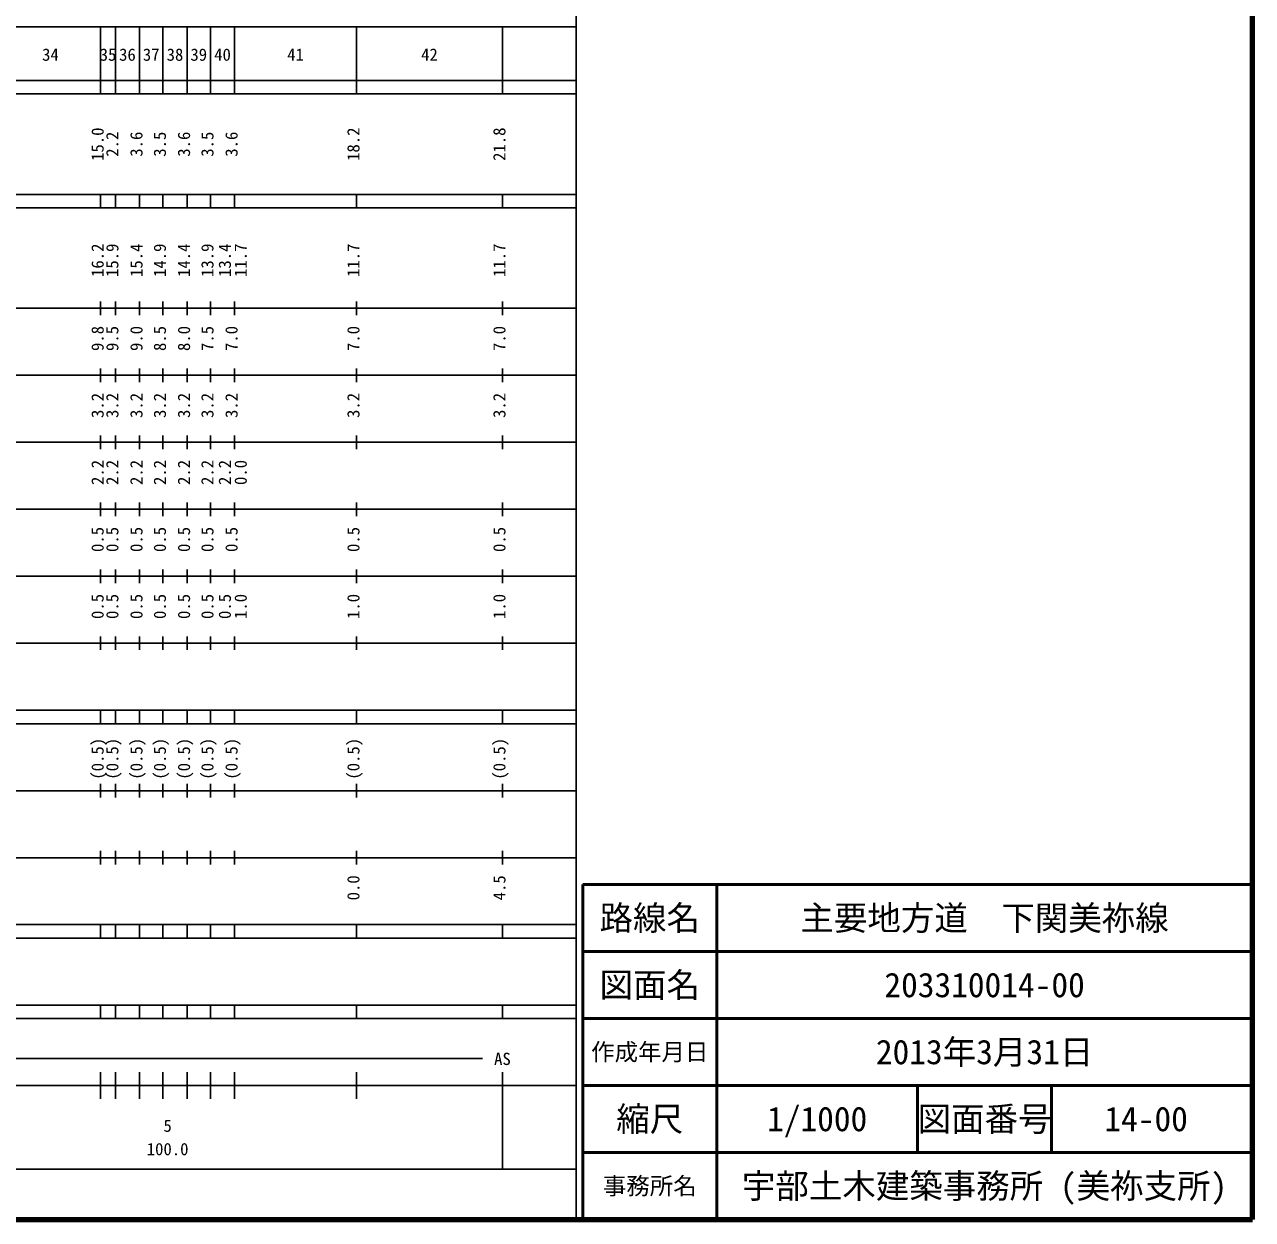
# Model space of a CAD drawing. Units: millimetres on the paper, enlarged 1000 times. Extents: x 40000 to 680000, y 20000 to 380000.
# Drawn here: x 496636 to 680000, y 20000 to 198357 of the extents above; entities that cross this region are included whole.
import ezdxf
from ezdxf.enums import TextEntityAlignment as Align

# ---------------------------------------------------------------- set-up
doc = ezdxf.new("R2010")
doc.units = ezdxf.units.MM
doc.header["$LTSCALE"] = 1000
for name, color, linetype, lineweight in [('M-TTL', 2, 'Continuous', 140), ('M-TTL-BAND', 7, 'Continuous', 25), ('M-TTL-FRAM', 2, 'Continuous', 50), ('M-TTL-LINE', 7, 'Continuous', 50)]:
    doc.layers.add(name, color=color, linetype=linetype, lineweight=lineweight)
doc.layers.add('M-TTL-TXT', color=7, linetype='Continuous')
doc.styles.add('ＭＳ ゴシック', font='')
doc.styles.get('ＭＳ ゴシック').set_extended_font_data('MS Gothic')

msp = doc.modelspace()

# ---------------------------------------------------------------- linework, layer by layer
at = {"layer": 'M-TTL'}
for p, q in [((680000, 20000), (680000, 380000)), ((40000, 20000), (680000, 20000))]:
    msp.add_line(p, q, dxfattribs=at)
at = {"layer": 'M-TTL-BAND'}
for p, q in [((579000, 20000), (579000, 370000)), ((68000, 198000), (579000, 198000)), ((508000, 188000), (508000, 198000)), ((510200, 188000), (510200, 198000)), ((513800, 188000), (513800, 198000)), ((517300, 188000), (517300, 198000)), ((520900, 188000), (520900, 198000)), ((524400, 188000), (524400, 198000)), ((528000, 188000), (528000, 198000)), ((546200, 188000), (546200, 198000)), ((568000, 188000), (568000, 198000)), ((40000, 190000), (579000, 190000)), ((40000, 188000), (579000, 188000)), ((40000, 173000), (579000, 173000)), ((508000, 171000), (508000, 173000)), ((510200, 171000), (510200, 173000)), ((513800, 171000), (513800, 173000)), ((517300, 171000), (517300, 173000)), ((520900, 171000), (520900, 173000)), ((524400, 171000), (524400, 173000)), ((528000, 171000), (528000, 173000)), ((546200, 171000), (546200, 173000)), ((568000, 171000), (568000, 173000)), ((40000, 171000), (579000, 171000)), ((40000, 156000), (579000, 156000)), ((508000, 155000), (508000, 157000)), ((510200, 155000), (510200, 157000)), ((513800, 155000), (513800, 157000)), ((517300, 155000), (517300, 157000)), ((520900, 155000), (520900, 157000)), ((524400, 155000), (524400, 157000)), ((528000, 155000), (528000, 157000)), ((546200, 155000), (546200, 157000)), ((568000, 155000), (568000, 157000)), ((508000, 145000), (508000, 147000)), ((510200, 145000), (510200, 147000)), ((513800, 145000), (513800, 147000)), ((517300, 145000), (517300, 147000)), ((520900, 145000), (520900, 147000)), ((524400, 145000), (524400, 147000)), ((528000, 145000), (528000, 147000)), ((546200, 145000), (546200, 147000)), ((568000, 145000), (568000, 147000)), ((46000, 146000), (579000, 146000)), ((52000, 136000), (579000, 136000)), ((508000, 135000), (508000, 137000)), ((510200, 135000), (510200, 137000)), ((513800, 135000), (513800, 137000)), ((517300, 135000), (517300, 137000)), ((520900, 135000), (520900, 137000)), ((524400, 135000), (524400, 137000)), ((528000, 135000), (528000, 137000)), ((546200, 135000), (546200, 137000)), ((568000, 135000), (568000, 137000)), ((508000, 125000), (508000, 127000)), ((510200, 125000), (510200, 127000)), ((513800, 125000), (513800, 127000)), ((517300, 125000), (517300, 127000)), ((520900, 125000), (520900, 127000)), ((524400, 125000), (524400, 127000)), ((528000, 125000), (528000, 127000)), ((546200, 125000), (546200, 127000)), ((568000, 125000), (568000, 127000)), ((46000, 126000), (579000, 126000)), ((52000, 116000), (579000, 116000)), ((508000, 115000), (508000, 117000)), ((510200, 115000), (510200, 117000)), ((513800, 115000), (513800, 117000)), ((517300, 115000), (517300, 117000)), ((520900, 115000), (520900, 117000)), ((524400, 115000), (524400, 117000)), ((528000, 115000), (528000, 117000)), ((546200, 115000), (546200, 117000)), ((568000, 115000), (568000, 117000)), ((508000, 105000), (508000, 107000)), ((510200, 105000), (510200, 107000)), ((513800, 105000), (513800, 107000)), ((517300, 105000), (517300, 107000)), ((520900, 105000), (520900, 107000)), ((524400, 105000), (524400, 107000)), ((528000, 105000), (528000, 107000)), ((546200, 105000), (546200, 107000)), ((568000, 105000), (568000, 107000)), ((46000, 106000), (579000, 106000)), ((40000, 96000), (579000, 96000)), ((508000, 94000), (508000, 96000)), ((510200, 94000), (510200, 96000)), ((513800, 94000), (513800, 96000)), ((517300, 94000), (517300, 96000)), ((520900, 94000), (520900, 96000)), ((524400, 94000), (524400, 96000)), ((528000, 94000), (528000, 96000)), ((546200, 94000), (546200, 96000)), ((568000, 94000), (568000, 96000)), ((40000, 94000), (579000, 94000)), ((508000, 83000), (508000, 85000)), ((510200, 83000), (510200, 85000)), ((513800, 83000), (513800, 85000)), ((517300, 83000), (517300, 85000)), ((520900, 83000), (520900, 85000)), ((524400, 83000), (524400, 85000)), ((528000, 83000), (528000, 85000)), ((546200, 83000), (546200, 85000)), ((568000, 83000), (568000, 85000)), ((49000, 84000), (579000, 84000)), ((40000, 74000), (579000, 74000)), ((508000, 73000), (508000, 75000)), ((510200, 73000), (510200, 75000)), ((513800, 73000), (513800, 75000)), ((517300, 73000), (517300, 75000)), ((520900, 73000), (520900, 75000)), ((524400, 73000), (524400, 75000)), ((528000, 73000), (528000, 75000)), ((546200, 73000), (546200, 75000)), ((568000, 73000), (568000, 75000)), ((40000, 64000), (579000, 64000)), ((508000, 62000), (508000, 64000)), ((510200, 62000), (510200, 64000)), ((513800, 62000), (513800, 64000)), ((517300, 62000), (517300, 64000)), ((520900, 62000), (520900, 64000)), ((524400, 62000), (524400, 64000)), ((528000, 62000), (528000, 64000)), ((546200, 62000), (546200, 64000)), ((568000, 62000), (568000, 64000)), ((40000, 62000), (579000, 62000)), ((40000, 52000), (579000, 52000)), ((508000, 50000), (508000, 52000)), ((510200, 50000), (510200, 52000)), ((513800, 50000), (513800, 52000)), ((517300, 50000), (517300, 52000)), ((520900, 50000), (520900, 52000)), ((524400, 50000), (524400, 52000)), ((528000, 50000), (528000, 52000)), ((546200, 50000), (546200, 52000)), ((568000, 50000), (568000, 52000)), ((40000, 50000), (579000, 50000)), ((71000, 44000), (565000, 44000)), ((508000, 38000), (508000, 42000)), ((510200, 38000), (510200, 42000)), ((513800, 38000), (513800, 42000)), ((517300, 38000), (517300, 42000)), ((520900, 38000), (520900, 42000)), ((524400, 38000), (524400, 42000)), ((528000, 38000), (528000, 42000)), ((546200, 38000), (546200, 42000)), ((568000, 27500), (568000, 42000)), ((40000, 40000), (579000, 40000)), ((68000, 27500), (579000, 27500))]:
    msp.add_line(p, q, dxfattribs=at)
at = {"layer": 'M-TTL-FRAM'}
for p, q in [((680000, 70000), (580000, 70000)), ((580000, 70000), (580000, 20000))]:
    msp.add_line(p, q, dxfattribs=at)
at = {"layer": 'M-TTL-LINE'}
for p, q in [((600000, 70000), (600000, 20000)), ((680000, 60000), (580000, 60000)), ((680000, 50000), (580000, 50000)), ((680000, 40000), (580000, 40000)), ((630000, 40000), (630000, 30000)), ((650000, 40000), (650000, 30000)), ((680000, 30000), (580000, 30000))]:
    msp.add_line(p, q, dxfattribs=at)

# ---------------------------------------------------------------- texts
at = {"layer": 'M-TTL-BAND', "style": 'ＭＳ ゴシック'}
for s, p in [('34', (500500, 192405)), ('35', (509100, 192405)), ('36', (512000, 192405)), ('37', (515550, 192405)), ('38', (519100, 192405)), ('39', (522650, 192405)), ('40', (526200, 192405)), ('41', (537100, 192405)), ('42', (557100, 192405)), ('AS', (568000, 42500)), ('5', (518000, 32523)), ('100.0', (518000, 29033))]:
    msp.add_text(s, height=1833, dxfattribs=at).set_placement(p, align=Align.BOTTOM_CENTER)
for s, p in [('15.0', (509000, 180500)), ('2.2', (511200, 180500)), ('3.6', (514800, 180500)), ('3.5', (518300, 180500)), ('3.6', (521900, 180500)), ('3.5', (525400, 180500)), ('3.6', (529000, 180500)), ('18.2', (547200, 180500)), ('21.8', (569000, 180500)), ('16.2', (509000, 163174)), ('15.9', (511200, 163174)), ('15.4', (514800, 163174)), ('14.9', (518300, 163174)), ('14.4', (521900, 163174)), ('13.9', (525400, 163174)), ('13.4', (528000, 163174)), ('11.7', (530370, 163174)), ('11.7', (547200, 163174)), ('11.7', (569000, 163174)), ('9.8', (509000, 151500)), ('9.5', (511200, 151500)), ('9.0', (514800, 151500)), ('8.5', (518300, 151500)), ('8.0', (521900, 151500)), ('7.5', (525400, 151500)), ('7.0', (529000, 151500)), ('7.0', (547200, 151500)), ('7.0', (569000, 151500)), ('3.2', (509000, 141500)), ('3.2', (511200, 141500)), ('3.2', (514800, 141500)), ('3.2', (518300, 141500)), ('3.2', (521900, 141500)), ('3.2', (525400, 141500)), ('3.2', (529000, 141500)), ('3.2', (547200, 141500)), ('3.2', (569000, 141500)), ('2.2', (509000, 131500)), ('2.2', (511200, 131500)), ('2.2', (514800, 131500)), ('2.2', (518300, 131500)), ('2.2', (521900, 131500)), ('2.2', (525400, 131500)), ('2.2', (528000, 131500)), ('0.0', (530370, 131500)), ('0.5', (509000, 121500)), ('0.5', (511200, 121500)), ('0.5', (514800, 121500)), ('0.5', (518300, 121500)), ('0.5', (521900, 121500)), ('0.5', (525400, 121500)), ('0.5', (529000, 121500)), ('0.5', (547200, 121500)), ('0.5', (569000, 121500)), ('0.5', (509000, 111500)), ('0.5', (511200, 111500)), ('0.5', (514800, 111500)), ('0.5', (518300, 111500)), ('0.5', (521900, 111500)), ('0.5', (525400, 111500)), ('0.5', (528000, 111500)), ('1.0', (530370, 111500)), ('1.0', (547200, 111500)), ('1.0', (569000, 111500)), ('(0.5)', (509000, 88764)), ('(0.5)', (511200, 88764)), ('(0.5)', (514800, 88764)), ('(0.5)', (518300, 88764)), ('(0.5)', (521900, 88764)), ('(0.5)', (525400, 88764)), ('(0.5)', (529000, 88764)), ('(0.5)', (547200, 88764)), ('(0.5)', (569000, 88764)), ('0.0', (547200, 69500)), ('4.5', (569000, 69500))]:
    msp.add_text(s, height=1833, rotation=90, dxfattribs=at).set_placement(p, align=Align.BOTTOM_CENTER)
at = {"layer": 'M-TTL-TXT', "style": 'ＭＳ ゴシック'}
for s, height, p in [('路線名', 3666, (590000, 65000)), ('路線名', 3666, (590000, 65000)), ('主要地方道\u3000下関美祢線', 3666, (640000, 65000)), ('図面名', 3666, (590000, 55000)), ('図面名', 3666, (590000, 55000)), ('203310014-00', 3666, (640000, 55000)), ('作成年月日', 2566, (590000, 45000)), ('作成年月日', 2566, (590000, 45000)), ('2013年3月31日', 3666, (640000, 45000)), ('縮尺', 3666, (590000, 35000)), ('縮尺', 3666, (590000, 35000)), ('1/1000', 3666, (615000, 35000)), ('図面番号', 3666, (640000, 35000)), ('図面番号', 3666, (640000, 35000)), ('14-00', 3666, (664125, 35000)), ('事務所名', 2566, (590000, 25000)), ('事務所名', 2566, (590000, 25000)), ('宇部土木建築事務所 (美祢支所)', 3666, (640000, 25000))]:
    msp.add_text(s, height=height, dxfattribs=at).set_placement(p, align=Align.MIDDLE_CENTER)

doc.saveas('drawing.dxf')
